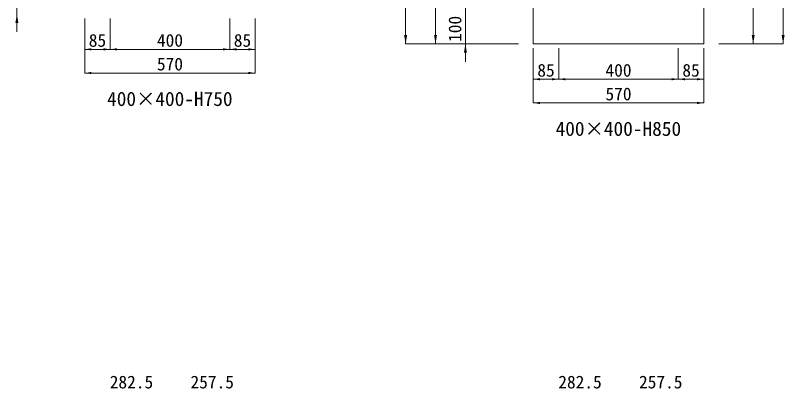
# Model space of a CAD drawing. Units: millimetres at full size. Extents: x -1934 to 78146, y -143454 to -112471.
# Drawn here: x 47135 to 49708, y -134389 to -133140 of the extents above; entities that cross this region are included whole.
import ezdxf
from ezdxf.enums import TextEntityAlignment as Align

# ---------------------------------------------------------------- set-up
doc = ezdxf.new("R2010")
doc.units = ezdxf.units.MM
doc.header["$LTSCALE"] = 23
for name, color, linetype, lineweight in [('0_2', 7, 'Continuous', 13), ('寸法線', 7, 'Continuous', 13), ('本体', 2, 'Continuous', 13)]:
    doc.layers.add(name, color=color, linetype=linetype, lineweight=lineweight)
doc.styles.add('ＭＳ ゴシック', font='')
doc.styles.get('ＭＳ ゴシック').set_extended_font_data('MS Gothic')

# ---------------------------------------------------------------- blocks, each defined once
blk = doc.blocks.new('filled_arrow')
at = {"color": 0, "linetype": 'Continuous', "lineweight": -2}
blk.add_solid([(7.5, 1.25), (0, 0), (7.5, -1.25)], dxfattribs=at)

msp = doc.modelspace()

# ---------------------------------------------------------------- linework, layer by layer
at = {"layer": '寸法線'}
for p, q in [((48440.14, -132295.71), (48440.14, -133235.71)), ((49702.6, -133235.71), (49702.6, -132285.71)), ((49602.6, -133235.71), (49602.6, -132385.71)), ((48540.14, -133235.71), (48540.14, -132785.72)), ((47140.14, -132975.71), (47140.14, -133195.71)), ((48640.14, -133075.71), (48640.14, -133295.71)), ((48817.11, -133235.71), (48440.14, -133235.71)), ((48817.11, -133235.71), (48540.14, -133235.71)), ((48817.11, -133235.71), (48640.14, -133235.71)), ((49487.11, -133235.71), (49602.6, -133235.71)), ((49487.11, -133235.71), (49702.6, -133235.71))]:
    msp.add_line(p, q, dxfattribs=at)
at = {"layer": '寸法線', "lineweight": 9}
for p, q in [((47367.11, -133150.71), (47367.11, -133254.1)), ((47367.11, -133150.71), (47367.11, -133333.39)), ((47452.11, -133150.71), (47452.11, -133254.1)), ((47452.11, -133150.71), (47452.11, -133254.1)), ((47852.11, -133150.71), (47852.11, -133254.1)), ((47852.11, -133150.71), (47852.11, -133254.1)), ((47937.11, -133150.71), (47937.11, -133254.1)), ((47937.11, -133150.71), (47937.11, -133333.39)), ((48867.11, -133250.71), (48867.11, -133354.1)), ((48867.11, -133250.71), (48867.11, -133433.39)), ((48952.11, -133250.71), (48952.11, -133354.1)), ((48952.11, -133250.71), (48952.11, -133354.1)), ((49352.11, -133250.71), (49352.11, -133354.1)), ((49352.11, -133250.71), (49352.11, -133354.1)), ((49437.11, -133250.71), (49437.11, -133354.1)), ((49437.11, -133250.71), (49437.11, -133433.39)), ((47367.11, -133254.1), (47452.11, -133254.1)), ((47452.11, -133254.1), (47852.11, -133254.1)), ((47852.11, -133254.1), (47937.11, -133254.1)), ((47367.11, -133333.39), (47937.11, -133333.39)), ((48867.11, -133354.1), (48952.11, -133354.1)), ((48952.11, -133354.1), (49352.11, -133354.1)), ((49352.11, -133354.1), (49437.11, -133354.1)), ((48867.11, -133433.39), (49437.11, -133433.39))]:
    msp.add_line(p, q, dxfattribs=at)
at = {"layer": '本体', "lineweight": 20}
for p, q in [((48867.11, -133235.71), (48867.11, -132385.71)), ((49437.11, -133235.71), (49437.11, -132385.71)), ((48867.11, -133235.71), (49437.11, -133235.71))]:
    msp.add_line(p, q, dxfattribs=at)

# ---------------------------------------------------------------- block references
at = {"layer": '寸法線', "xscale": 4, "yscale": 4}
for p, rotation in [((47140.14, -133135.71), 270), ((48440.14, -133235.71), 90), ((48540.14, -133235.71), 90), ((49602.6, -133235.71), 90), ((49702.6, -133235.71), 90), ((48640.14, -133235.71), 270)]:
    msp.add_blockref('filled_arrow', p, dxfattribs=dict(at, rotation=rotation))
at = {"layer": '寸法線', "lineweight": 9, "xscale": 3, "yscale": 3}
for p in [(47367.11, -133254.1), (47452.11, -133254.1), (47852.11, -133254.1), (47367.11, -133333.39), (48867.11, -133354.1), (48952.11, -133354.1), (49352.11, -133354.1), (48867.11, -133433.39)]:
    msp.add_blockref('filled_arrow', p, dxfattribs=at)
at = {"layer": '寸法線', "lineweight": 9, "xscale": 3, "yscale": 3, "rotation": 180}
for p in [(47452.11, -133254.1), (47852.11, -133254.1), (47937.11, -133254.1), (47937.11, -133333.39), (48952.11, -133354.1), (49352.11, -133354.1), (49437.11, -133354.1), (49437.11, -133433.39)]:
    msp.add_blockref('filled_arrow', p, dxfattribs=at)

# ---------------------------------------------------------------- texts
at = {"layer": '0_2', "style": 'ＭＳ ゴシック'}
for s, p in [('400×400-H750', (47651.63, -133419.86)), ('400×400-H850', (49151.63, -133519.86))]:
    msp.add_text(s, height=47.47, dxfattribs=at).set_placement(p, align=Align.MIDDLE_CENTER)
at = {"layer": '寸法線', "style": 'ＭＳ ゴシック'}
msp.add_text('100', height=42.72, rotation=90, dxfattribs=at).set_placement((48605.14, -133185.71), align=Align.MIDDLE_CENTER)
for s, p in [('85', (47409.61, -133224.1)), ('400', (47652.11, -133224.1)), ('85', (47894.61, -133224.1)), ('570', (47652.11, -133303.39)), ('85', (48909.61, -133324.1)), ('400', (49152.11, -133324.1)), ('85', (49394.61, -133324.1)), ('570', (49152.11, -133403.39)), ('282.5', (47523.36, -134367.27)), ('257.5', (47793.36, -134367.27)), ('282.5', (49023.36, -134367.27)), ('257.5', (49293.36, -134367.27))]:
    msp.add_text(s, height=42.72, dxfattribs=at).set_placement(p, align=Align.MIDDLE_CENTER)

doc.saveas('drawing.dxf')
